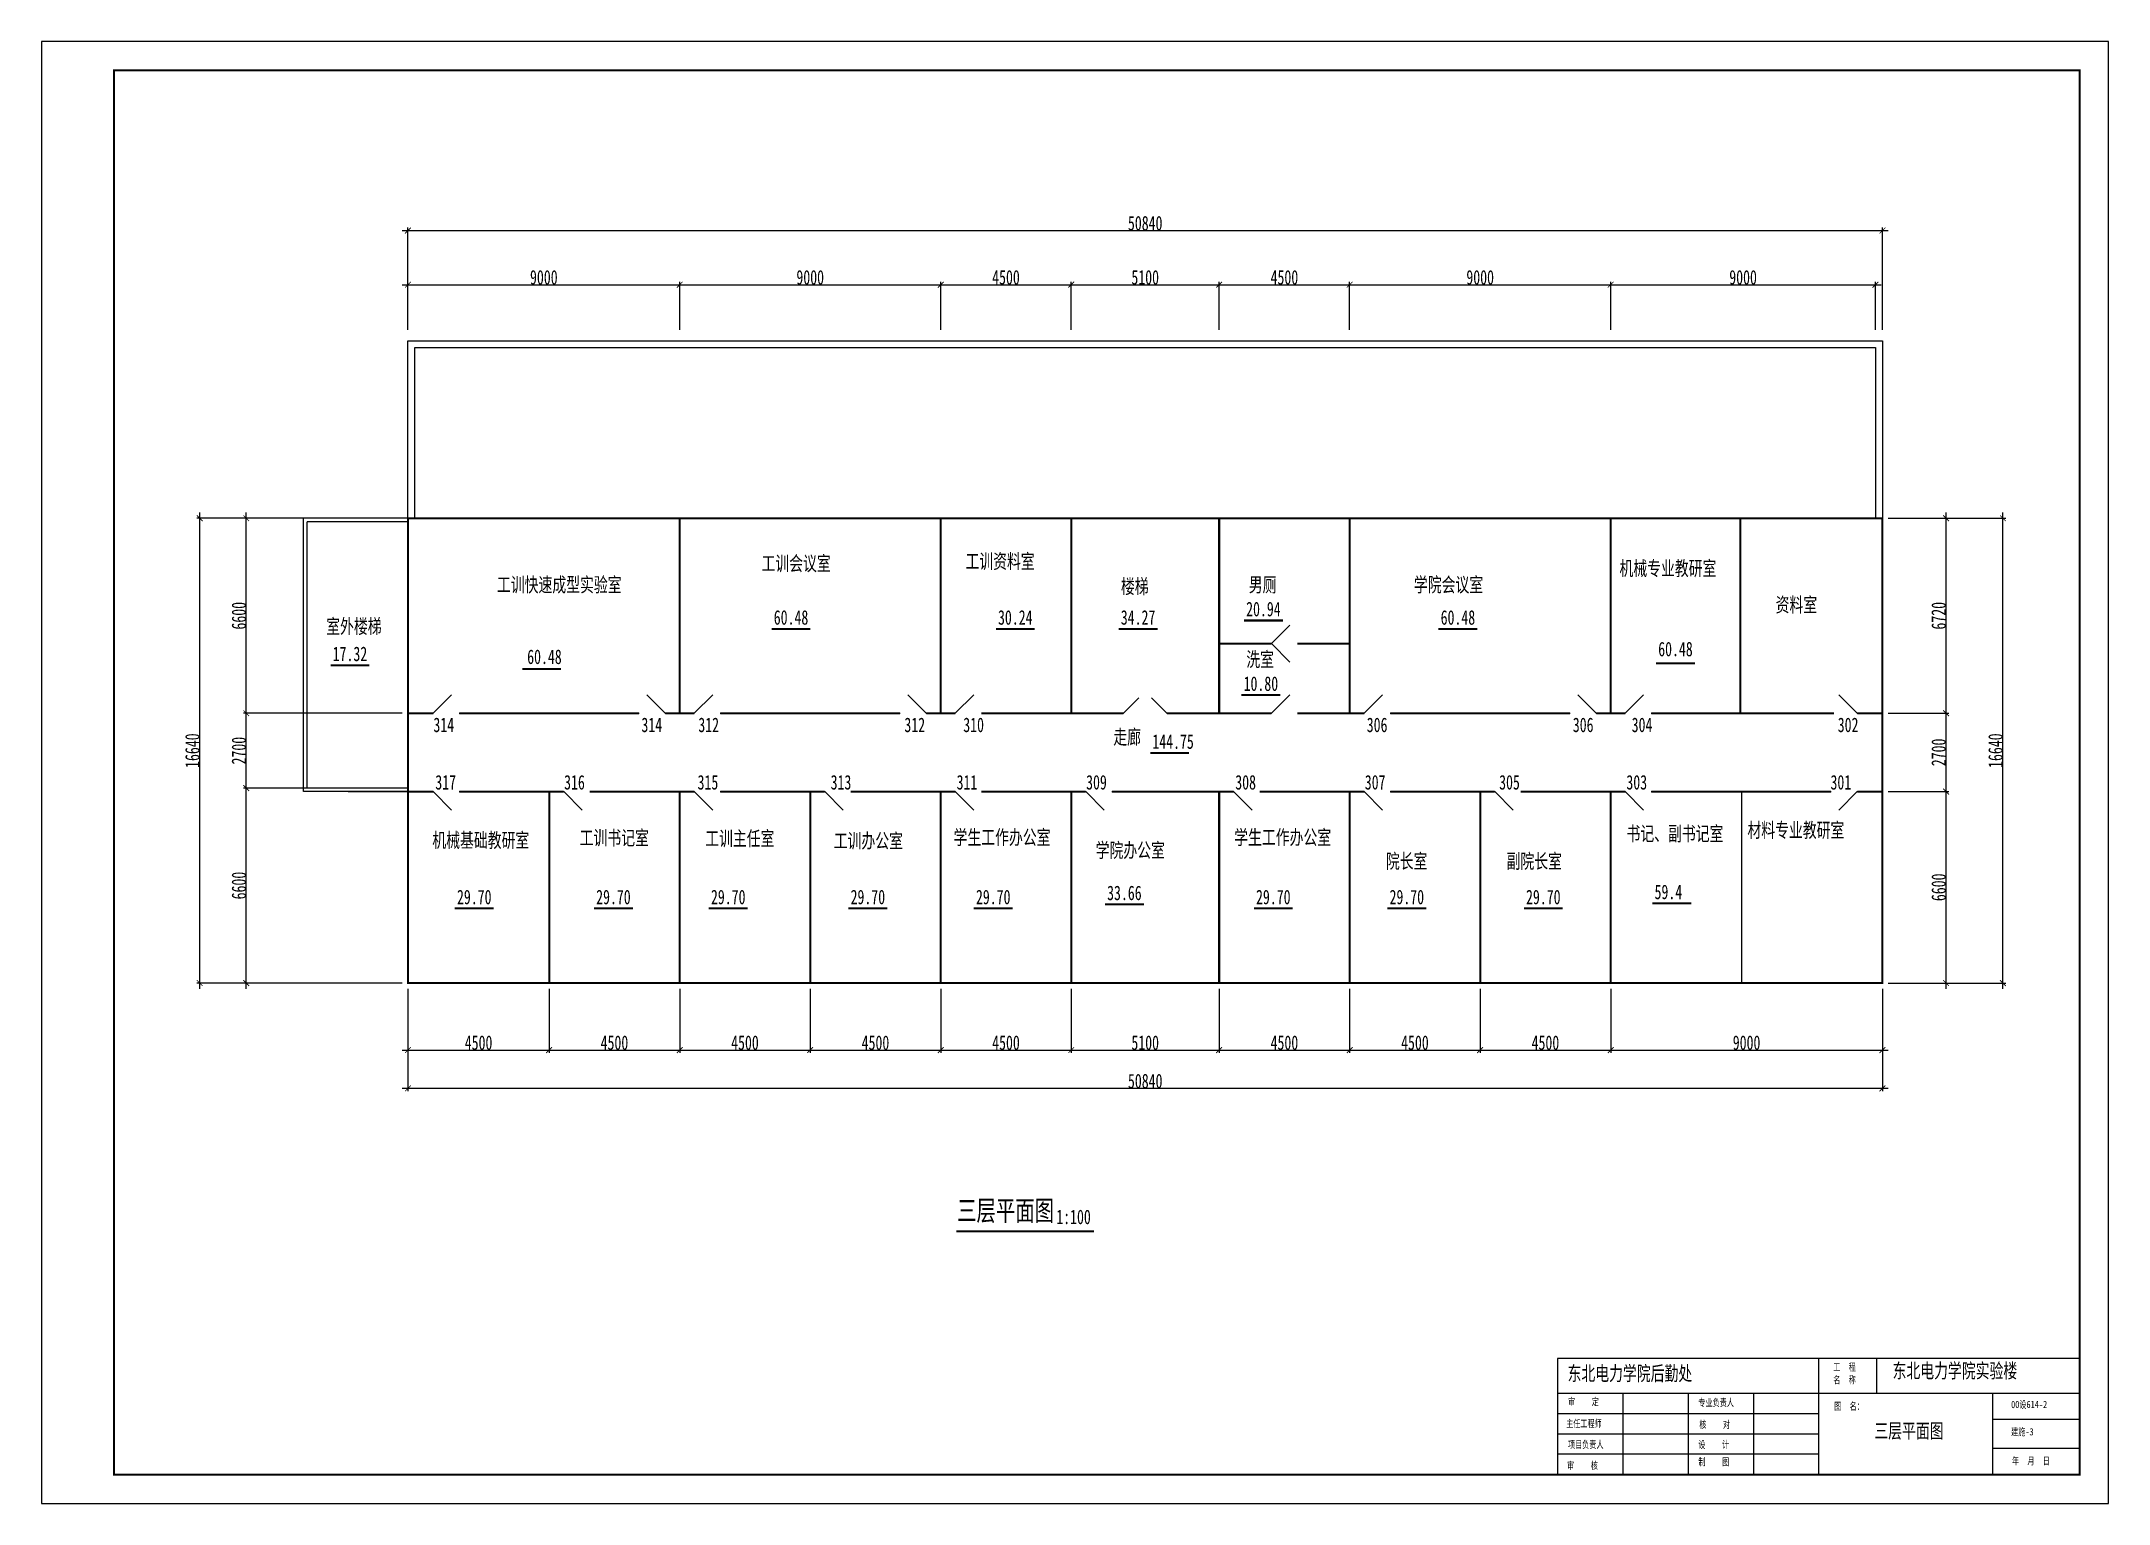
# Model space of a CAD drawing. Extents: x -10420 to 60860, y -39630 to 10770.
import ezdxf

# ---------------------------------------------------------------- set-up
doc = ezdxf.new("R2010")
doc.units = 0
doc.header["$LTSCALE"] = 20
doc.layers.get('0').update_dxf_attribs({"linetype": 'CONTINUOUS'})
doc.layers.get('DEFPOINTS').update_dxf_attribs({"linetype": 'CONTINUOUS'})
doc.styles.get("Standard").update_dxf_attribs({"font": '', "width": 0.7, "height": 500})
doc.styles.get('Standard').set_extended_font_data('FangSong_GB2312')
doc.dimstyles.get("Standard").update_dxf_attribs({"dimtxt": 0.18, "dimasz": 0.18, "dimexe": 0.18, "dimexo": 0.0625, "dimgap": 0.09, "dimtad": 0, "dimtih": 1, "dimtoh": 1, "dimdec": 4, "dimzin": 0, "dimdsep": 46, "dimtxsty": 'Standard', "dimcen": 0.09, "dimadec": 0, "dimazin": 0, "dimtfac": 1, "dimtdec": 4, "dimtofl": 0, "dimtmove": 0, "dimatfit": 3, "dimfxl": 1, "dimtolj": 1, "dimtzin": 0, "dimarcsym": 0})

# ---------------------------------------------------------------- blocks, each defined once
blk = doc.blocks.new('_ARCHTICK')
at = {"color": 0, "linetype": 'ByBlock', "const_width": 0.15}
blk.add_lwpolyline([(-0.5, -0.5), (0.5, 0.5)], dxfattribs=at)
blk = doc.blocks.new('*D1')
at = {"color": 0, "linetype": 'ByBlock'}
for p, q in [((11590, -21887), (11590, -24096)), ((6890, -23996), (11790, -23996))]:
    blk.add_line(p, q, dxfattribs=at)
at = {"layer": 'DEFPOINTS', "color": 0, "linetype": 'ByBlock'}
for p in [(7090, -21687), (11590, -21687), (11590, -23996)]:
    blk.add_point(p, dxfattribs=at)
at = {"color": 0, "linetype": 'ByBlock', "xscale": 200, "yscale": 200, "zscale": 200, "rotation": 180}
blk.add_blockref('_ARCHTICK', (7090, -23996), dxfattribs=at)
at = {"color": 0, "linetype": 'ByBlock', "xscale": 200, "yscale": 200, "zscale": 200}
blk.add_blockref('_ARCHTICK', (11590, -23996), dxfattribs=at)
at = {"color": 0, "linetype": 'ByBlock', "insert": (9340, -23745), "char_height": 500, "attachment_point": 5}
blk.add_mtext('\\A1;4500', dxfattribs=at)
blk = doc.blocks.new('*D2')
at = {"color": 0, "linetype": 'ByBlock'}
for p, q in [((16090, -21887), (16090, -24096)), ((11390, -23996), (16290, -23996))]:
    blk.add_line(p, q, dxfattribs=at)
at = {"layer": 'DEFPOINTS', "color": 0, "linetype": 'ByBlock'}
for p in [(11590, -21687), (16090, -21687), (16090, -23996)]:
    blk.add_point(p, dxfattribs=at)
at = {"color": 0, "linetype": 'ByBlock', "xscale": 200, "yscale": 200, "zscale": 200, "rotation": 180}
blk.add_blockref('_ARCHTICK', (11590, -23996), dxfattribs=at)
at = {"color": 0, "linetype": 'ByBlock', "xscale": 200, "yscale": 200, "zscale": 200}
blk.add_blockref('_ARCHTICK', (16090, -23996), dxfattribs=at)
at = {"color": 0, "linetype": 'ByBlock', "insert": (13840, -23745), "char_height": 500, "attachment_point": 5}
blk.add_mtext('\\A1;4500', dxfattribs=at)
blk = doc.blocks.new('*D3')
at = {"color": 0, "linetype": 'ByBlock'}
for p, q in [((20590, -21887), (20590, -24096)), ((15890, -23996), (20790, -23996))]:
    blk.add_line(p, q, dxfattribs=at)
at = {"layer": 'DEFPOINTS', "color": 0, "linetype": 'ByBlock'}
for p in [(16090, -21687), (20590, -21687), (20590, -23996)]:
    blk.add_point(p, dxfattribs=at)
at = {"color": 0, "linetype": 'ByBlock', "xscale": 200, "yscale": 200, "zscale": 200, "rotation": 180}
blk.add_blockref('_ARCHTICK', (16090, -23996), dxfattribs=at)
at = {"color": 0, "linetype": 'ByBlock', "xscale": 200, "yscale": 200, "zscale": 200}
blk.add_blockref('_ARCHTICK', (20590, -23996), dxfattribs=at)
at = {"color": 0, "linetype": 'ByBlock', "insert": (18340, -23745), "char_height": 500, "attachment_point": 5}
blk.add_mtext('\\A1;4500', dxfattribs=at)
blk = doc.blocks.new('*D4')
at = {"color": 0, "linetype": 'ByBlock'}
for p, q in [((25090, -21887), (25090, -24096)), ((20390, -23996), (25290, -23996))]:
    blk.add_line(p, q, dxfattribs=at)
at = {"layer": 'DEFPOINTS', "color": 0, "linetype": 'ByBlock'}
for p in [(20590, -21687), (25090, -21687), (25090, -23996)]:
    blk.add_point(p, dxfattribs=at)
at = {"color": 0, "linetype": 'ByBlock', "xscale": 200, "yscale": 200, "zscale": 200, "rotation": 180}
blk.add_blockref('_ARCHTICK', (20590, -23996), dxfattribs=at)
at = {"color": 0, "linetype": 'ByBlock', "xscale": 200, "yscale": 200, "zscale": 200}
blk.add_blockref('_ARCHTICK', (25090, -23996), dxfattribs=at)
at = {"color": 0, "linetype": 'ByBlock', "insert": (22840, -23745), "char_height": 500, "attachment_point": 5}
blk.add_mtext('\\A1;4500', dxfattribs=at)
blk = doc.blocks.new('*D5')
at = {"color": 0, "linetype": 'ByBlock'}
for p, q in [((30190, -21887), (30190, -24096)), ((24890, -23996), (30390, -23996))]:
    blk.add_line(p, q, dxfattribs=at)
at = {"layer": 'DEFPOINTS', "color": 0, "linetype": 'ByBlock'}
for p in [(25090, -21687), (30190, -21687), (30190, -23996)]:
    blk.add_point(p, dxfattribs=at)
at = {"color": 0, "linetype": 'ByBlock', "xscale": 200, "yscale": 200, "zscale": 200, "rotation": 180}
blk.add_blockref('_ARCHTICK', (25090, -23996), dxfattribs=at)
at = {"color": 0, "linetype": 'ByBlock', "xscale": 200, "yscale": 200, "zscale": 200}
blk.add_blockref('_ARCHTICK', (30190, -23996), dxfattribs=at)
at = {"color": 0, "linetype": 'ByBlock', "insert": (27640, -23745), "char_height": 500, "attachment_point": 5}
blk.add_mtext('\\A1;5100', dxfattribs=at)
blk = doc.blocks.new('*D6')
at = {"color": 0, "linetype": 'ByBlock'}
for p, q in [((34690, -21887), (34690, -24096)), ((29990, -23996), (34890, -23996))]:
    blk.add_line(p, q, dxfattribs=at)
at = {"layer": 'DEFPOINTS', "color": 0, "linetype": 'ByBlock'}
for p in [(30190, -21687), (34690, -21687), (34690, -23996)]:
    blk.add_point(p, dxfattribs=at)
at = {"color": 0, "linetype": 'ByBlock', "xscale": 200, "yscale": 200, "zscale": 200, "rotation": 180}
blk.add_blockref('_ARCHTICK', (30190, -23996), dxfattribs=at)
at = {"color": 0, "linetype": 'ByBlock', "xscale": 200, "yscale": 200, "zscale": 200}
blk.add_blockref('_ARCHTICK', (34690, -23996), dxfattribs=at)
at = {"color": 0, "linetype": 'ByBlock', "insert": (32440, -23745), "char_height": 500, "attachment_point": 5}
blk.add_mtext('\\A1;4500', dxfattribs=at)
blk = doc.blocks.new('*D7')
at = {"color": 0, "linetype": 'ByBlock'}
for p, q in [((39190, -21887), (39190, -24096)), ((34490, -23996), (39390, -23996))]:
    blk.add_line(p, q, dxfattribs=at)
at = {"layer": 'DEFPOINTS', "color": 0, "linetype": 'ByBlock'}
for p in [(34690, -21687), (39190, -21687), (39190, -23996)]:
    blk.add_point(p, dxfattribs=at)
at = {"color": 0, "linetype": 'ByBlock', "xscale": 200, "yscale": 200, "zscale": 200, "rotation": 180}
blk.add_blockref('_ARCHTICK', (34690, -23996), dxfattribs=at)
at = {"color": 0, "linetype": 'ByBlock', "xscale": 200, "yscale": 200, "zscale": 200}
blk.add_blockref('_ARCHTICK', (39190, -23996), dxfattribs=at)
at = {"color": 0, "linetype": 'ByBlock', "insert": (36940, -23745), "char_height": 500, "attachment_point": 5}
blk.add_mtext('\\A1;4500', dxfattribs=at)
blk = doc.blocks.new('*D8')
at = {"color": 0, "linetype": 'ByBlock'}
for p, q in [((43690, -21887), (43690, -24096)), ((38990, -23996), (43890, -23996))]:
    blk.add_line(p, q, dxfattribs=at)
at = {"layer": 'DEFPOINTS', "color": 0, "linetype": 'ByBlock'}
for p in [(39190, -21687), (43690, -21687), (43690, -23996)]:
    blk.add_point(p, dxfattribs=at)
at = {"color": 0, "linetype": 'ByBlock', "xscale": 200, "yscale": 200, "zscale": 200, "rotation": 180}
blk.add_blockref('_ARCHTICK', (39190, -23996), dxfattribs=at)
at = {"color": 0, "linetype": 'ByBlock', "xscale": 200, "yscale": 200, "zscale": 200}
blk.add_blockref('_ARCHTICK', (43690, -23996), dxfattribs=at)
at = {"color": 0, "linetype": 'ByBlock', "insert": (41440, -23745), "char_height": 500, "attachment_point": 5}
blk.add_mtext('\\A1;4500', dxfattribs=at)
blk = doc.blocks.new('*D9')
at = {"color": 0, "linetype": 'ByBlock'}
for p, q in [((2020, 2384), (11790, 2384)), ((2220, 833), (2220, 2484)), ((11590, 833), (11590, 2484))]:
    blk.add_line(p, q, dxfattribs=at)
at = {"layer": 'DEFPOINTS', "color": 0, "linetype": 'ByBlock'}
for p in [(11590, 2384), (2220, -5667), (11590, -5667)]:
    blk.add_point(p, dxfattribs=at)
at = {"color": 0, "linetype": 'ByBlock', "xscale": 200, "yscale": 200, "zscale": 200, "rotation": 180}
blk.add_blockref('_ARCHTICK', (2220, 2384), dxfattribs=at)
at = {"color": 0, "linetype": 'ByBlock', "xscale": 200, "yscale": 200, "zscale": 200}
blk.add_blockref('_ARCHTICK', (11590, 2384), dxfattribs=at)
at = {"color": 0, "linetype": 'ByBlock', "insert": (6905, 2634), "char_height": 500, "attachment_point": 5}
blk.add_mtext('\\A1;9000', dxfattribs=at)
blk = doc.blocks.new('*D10')
at = {"color": 0, "linetype": 'ByBlock'}
for p, q in [((11390, 2384), (20790, 2384)), ((20590, 833), (20590, 2484))]:
    blk.add_line(p, q, dxfattribs=at)
at = {"layer": 'DEFPOINTS', "color": 0, "linetype": 'ByBlock'}
for p in [(20590, 2384), (11590, -5667), (20590, -5667)]:
    blk.add_point(p, dxfattribs=at)
at = {"color": 0, "linetype": 'ByBlock', "xscale": 200, "yscale": 200, "zscale": 200, "rotation": 180}
blk.add_blockref('_ARCHTICK', (11590, 2384), dxfattribs=at)
at = {"color": 0, "linetype": 'ByBlock', "xscale": 200, "yscale": 200, "zscale": 200}
blk.add_blockref('_ARCHTICK', (20590, 2384), dxfattribs=at)
at = {"color": 0, "linetype": 'ByBlock', "insert": (16090, 2634), "char_height": 500, "attachment_point": 5}
blk.add_mtext('\\A1;9000', dxfattribs=at)
blk = doc.blocks.new('*D11')
at = {"color": 0, "linetype": 'ByBlock'}
for p, q in [((20390, 2384), (25290, 2384)), ((25090, 833), (25090, 2484))]:
    blk.add_line(p, q, dxfattribs=at)
at = {"layer": 'DEFPOINTS', "color": 0, "linetype": 'ByBlock'}
for p in [(25090, 2384), (20590, -5667), (25090, -5667)]:
    blk.add_point(p, dxfattribs=at)
at = {"color": 0, "linetype": 'ByBlock', "xscale": 200, "yscale": 200, "zscale": 200, "rotation": 180}
blk.add_blockref('_ARCHTICK', (20590, 2384), dxfattribs=at)
at = {"color": 0, "linetype": 'ByBlock', "xscale": 200, "yscale": 200, "zscale": 200}
blk.add_blockref('_ARCHTICK', (25090, 2384), dxfattribs=at)
at = {"color": 0, "linetype": 'ByBlock', "insert": (22840, 2634), "char_height": 500, "attachment_point": 5}
blk.add_mtext('\\A1;4500', dxfattribs=at)
blk = doc.blocks.new('*D12')
at = {"color": 0, "linetype": 'ByBlock'}
for p, q in [((24890, 2384), (30390, 2384)), ((30190, 833), (30190, 2484))]:
    blk.add_line(p, q, dxfattribs=at)
at = {"layer": 'DEFPOINTS', "color": 0, "linetype": 'ByBlock'}
for p in [(30190, 2384), (25090, -5667), (30190, -5667)]:
    blk.add_point(p, dxfattribs=at)
at = {"color": 0, "linetype": 'ByBlock', "xscale": 200, "yscale": 200, "zscale": 200, "rotation": 180}
blk.add_blockref('_ARCHTICK', (25090, 2384), dxfattribs=at)
at = {"color": 0, "linetype": 'ByBlock', "xscale": 200, "yscale": 200, "zscale": 200}
blk.add_blockref('_ARCHTICK', (30190, 2384), dxfattribs=at)
at = {"color": 0, "linetype": 'ByBlock', "insert": (27640, 2634), "char_height": 500, "attachment_point": 5}
blk.add_mtext('\\A1;5100', dxfattribs=at)
blk = doc.blocks.new('*D13')
at = {"color": 0, "linetype": 'ByBlock'}
for p, q in [((29990, 2384), (34890, 2384)), ((34690, 833), (34690, 2484))]:
    blk.add_line(p, q, dxfattribs=at)
at = {"layer": 'DEFPOINTS', "color": 0, "linetype": 'ByBlock'}
for p in [(34690, 2384), (30190, -5667), (34690, -5667)]:
    blk.add_point(p, dxfattribs=at)
at = {"color": 0, "linetype": 'ByBlock', "xscale": 200, "yscale": 200, "zscale": 200, "rotation": 180}
blk.add_blockref('_ARCHTICK', (30190, 2384), dxfattribs=at)
at = {"color": 0, "linetype": 'ByBlock', "xscale": 200, "yscale": 200, "zscale": 200}
blk.add_blockref('_ARCHTICK', (34690, 2384), dxfattribs=at)
at = {"color": 0, "linetype": 'ByBlock', "insert": (32440, 2634), "char_height": 500, "attachment_point": 5}
blk.add_mtext('\\A1;4500', dxfattribs=at)
blk = doc.blocks.new('*D14')
at = {"color": 0, "linetype": 'ByBlock'}
for p, q in [((34490, 2384), (43890, 2384)), ((43690, 833), (43690, 2484))]:
    blk.add_line(p, q, dxfattribs=at)
at = {"layer": 'DEFPOINTS', "color": 0, "linetype": 'ByBlock'}
for p in [(43690, 2384), (34690, -5667), (43690, -5667)]:
    blk.add_point(p, dxfattribs=at)
at = {"color": 0, "linetype": 'ByBlock', "xscale": 200, "yscale": 200, "zscale": 200, "rotation": 180}
blk.add_blockref('_ARCHTICK', (34690, 2384), dxfattribs=at)
at = {"color": 0, "linetype": 'ByBlock', "xscale": 200, "yscale": 200, "zscale": 200}
blk.add_blockref('_ARCHTICK', (43690, 2384), dxfattribs=at)
at = {"color": 0, "linetype": 'ByBlock', "insert": (39190, 2634), "char_height": 500, "attachment_point": 5}
blk.add_mtext('\\A1;9000', dxfattribs=at)
blk = doc.blocks.new('*D15')
at = {"color": 0, "linetype": 'ByBlock'}
for p, q in [((43490, 2384), (53020, 2384)), ((52820, 833), (52820, 2484))]:
    blk.add_line(p, q, dxfattribs=at)
at = {"layer": 'DEFPOINTS', "color": 0, "linetype": 'ByBlock'}
for p in [(52820, 2384), (43690, -5667), (52820, -5667)]:
    blk.add_point(p, dxfattribs=at)
at = {"color": 0, "linetype": 'ByBlock', "xscale": 200, "yscale": 200, "zscale": 200, "rotation": 180}
blk.add_blockref('_ARCHTICK', (43690, 2384), dxfattribs=at)
at = {"color": 0, "linetype": 'ByBlock', "xscale": 200, "yscale": 200, "zscale": 200}
blk.add_blockref('_ARCHTICK', (52820, 2384), dxfattribs=at)
at = {"color": 0, "linetype": 'ByBlock', "insert": (48255, 2634), "char_height": 500, "attachment_point": 5}
blk.add_mtext('\\A1;9000', dxfattribs=at)
blk = doc.blocks.new('*D16')
at = {"color": 0, "linetype": 'ByBlock'}
for p, q in [((2220, 833), (2220, 4350)), ((53060, 833), (53060, 4350)), ((2020, 4250), (53260, 4250))]:
    blk.add_line(p, q, dxfattribs=at)
at = {"layer": 'DEFPOINTS', "color": 0, "linetype": 'ByBlock'}
for p in [(53060, 4250), (2220, -5667), (53060, -5667)]:
    blk.add_point(p, dxfattribs=at)
at = {"color": 0, "linetype": 'ByBlock', "xscale": 200, "yscale": 200, "zscale": 200, "rotation": 180}
blk.add_blockref('_ARCHTICK', (2220, 4250), dxfattribs=at)
at = {"color": 0, "linetype": 'ByBlock', "xscale": 200, "yscale": 200, "zscale": 200}
blk.add_blockref('_ARCHTICK', (53060, 4250), dxfattribs=at)
at = {"color": 0, "linetype": 'ByBlock', "insert": (27640, 4501), "char_height": 500, "attachment_point": 5}
blk.add_mtext('\\A1;50840', dxfattribs=at)

msp = doc.modelspace()

# ---------------------------------------------------------------- linework, layer by layer
for p, q in [((-7920.3, 9770.5), (-7920.3, -38629.5)), ((2220.3, -5666.5), (2220.3, 453.5)), ((2220.3, 453.5), (53060.3, 453.5)), ((2460.3, 213.5), (52820.3, 213.5)), ((2460.3, -5666.5), (2460.3, 213.5)), ((52820.3, 213.5), (52820.3, -5666.5)), ((53060.3, 453.5), (53060.3, -21686.5)), ((-1379.7, -15086.5), (-1379.7, -5666.5)), ((2460.3, -5666.5), (-1379.7, -5666.5)), ((2220.3, -5666.5), (2220.3, -5906.5)), ((2460.3, -5666.5), (53060.3, -5666.5)), ((11590.3, -5666.5), (11590.3, -12386.5)), ((20590.3, -5666.5), (20590.3, -12386.5)), ((25090.3, -5666.5), (25090.3, -12386.5)), ((30190.3, -5666.5), (30190.3, -12386.5)), ((34690.3, -5666.5), (34690.3, -12386.5)), ((43690.3, -5666.5), (43690.3, -12386.5)), ((2220.3, -5786.5), (-1259.7, -5786.5)), ((-1259.7, -14966.5), (-1259.7, -5786.5)), ((2220.3, -5906.5), (2220.3, -12266.5)), ((31990.3, -9986.5), (32626.7, -9350.1)), ((30190.3, -9986.5), (31990.3, -9986.5)), ((31990.3, -9986.5), (32626.7, -10622.9)), ((32890.3, -9986.5), (34690.3, -9986.5)), ((3090.3, -12386.5), (3726.7, -11750.1)), ((11090.3, -12386.5), (10454, -11750.1)), ((12090.3, -12386.5), (12726.7, -11750.1)), ((20090.3, -12386.5), (19454, -11750.1)), ((21090.3, -12386.5), (21726.7, -11750.1)), ((26890.3, -12386.5), (27420.7, -11856.2)), ((28390.3, -12386.5), (27860, -11856.2)), ((31990.3, -12386.5), (32626.7, -11750.1)), ((35190.3, -12386.5), (35826.7, -11750.1)), ((43190.3, -12386.5), (42554, -11750.1)), ((44190.3, -12386.5), (44826.7, -11750.1)), ((52190.3, -12386.5), (51554, -11750.1)), ((2220.3, -12266.5), (2220.3, -12506.5)), ((2220.3, -12386.5), (3090.3, -12386.5)), ((2220.3, -12506.5), (2220.3, -14966.5)), ((3990.3, -12386.5), (10190.3, -12386.5)), ((11090.3, -12386.5), (12090.3, -12386.5)), ((12990.3, -12386.5), (19190.3, -12386.5)), ((20090.3, -12386.5), (21090.3, -12386.5)), ((21990.3, -12386.5), (26890.3, -12386.5)), ((28390.3, -12386.5), (31990.3, -12386.5)), ((32890.3, -12386.5), (35190.3, -12386.5)), ((36090.3, -12386.5), (42290.3, -12386.5)), ((43190.3, -12386.5), (44190.3, -12386.5)), ((45090.3, -12386.5), (51290.3, -12386.5)), ((52190.3, -12386.5), (53060.3, -12386.5)), ((2220.3, -14966.5), (-1259.7, -14966.5)), ((2220.3, -14966.5), (2220.3, -15206.5)), ((2220.3, -15086.5), (-1379.7, -15086.5)), ((159.3, -15086.5), (3090.3, -15086.5)), ((2220.3, -15206.5), (2220.3, -21686.5)), ((3090.3, -15086.5), (3726.7, -15722.9)), ((3990.3, -15086.5), (7590.3, -15086.5)), ((7090.3, -15086.5), (7090.3, -21686.5)), ((7590.3, -15086.5), (8226.7, -15722.9)), ((8490.3, -15086.5), (12090.3, -15086.5)), ((11590.3, -15086.5), (11590.3, -21686.5)), ((12090.3, -15086.5), (12726.7, -15722.9)), ((12990.3, -15086.5), (16590.3, -15086.5)), ((16090.3, -15086.5), (16090.3, -21686.5)), ((16590.3, -15086.5), (17226.7, -15722.9)), ((17490.3, -15086.5), (21090.3, -15086.5)), ((20590.3, -15086.5), (20590.3, -21686.5)), ((21090.3, -15086.5), (21726.7, -15722.9)), ((21990.3, -15086.5), (25590.3, -15086.5)), ((25090.3, -15086.5), (25090.3, -21686.5)), ((25590.3, -15086.5), (26226.7, -15722.9)), ((26490.3, -15086.5), (30690.3, -15086.5)), ((30190.3, -15086.5), (30190.3, -21686.5)), ((30690.3, -15086.5), (31326.7, -15722.9)), ((31590.3, -15086.5), (35190.3, -15086.5)), ((34690.3, -15086.5), (34690.3, -21686.5)), ((35190.3, -15086.5), (35826.7, -15722.9)), ((36090.3, -15086.5), (39690.3, -15086.5)), ((39190.3, -15086.5), (39190.3, -21686.5)), ((39690.3, -15086.5), (40326.7, -15722.9)), ((40590.3, -15086.5), (44190.3, -15086.5)), ((43690.3, -15086.5), (43690.3, -21686.5)), ((44190.3, -15086.5), (44826.7, -15722.9)), ((45090.3, -15086.5), (51290.3, -15086.5)), ((48205, -15086.5), (48205, -21686.5)), ((48205, -15086.5), (48205, -21686.5)), ((52190.3, -15086.5), (51554, -15722.9)), ((52190.3, -15086.5), (53060.3, -15086.5)), ((2220.3, -21686.5), (53060.3, -21686.5)), ((59859.7, -34629.5), (41859.7, -34629.5)), ((41859.7, -34629.5), (41859.7, -38629.5)), ((50859.7, -34629.5), (50859.7, -38629.5)), ((52859.7, -34629.5), (52859.7, -35829.5)), ((59859.7, -38629.5), (59859.7, -34629.5)), ((59859.7, -35829.5), (41859.7, -35829.5)), ((44109.7, -35829.5), (44109.7, -38629.5)), ((46359.7, -35829.5), (46359.7, -38629.5)), ((48609.7, -35829.5), (48609.7, -38629.5)), ((56859.7, -35829.5), (56859.7, -38629.5)), ((50859.7, -36529.5), (41859.7, -36529.5)), ((59859.7, -36729.5), (56859.7, -36729.5)), ((50859.7, -37229.5), (41859.7, -37229.5)), ((59859.7, -37729.5), (56859.7, -37729.5)), ((50859.7, -37929.5), (41859.7, -37929.5))]:
    msp.add_line(p, q)
at = {"color": 0, "linetype": 'ByBlock'}
for p, q in [((1820.3, -5666.5), (-5059.5, -5666.5)), ((-4959.5, -21886.5), (-4959.5, -5466.5)), ((2020.3, -5666.5), (-3455.4, -5666.5)), ((-3355.4, -12586.5), (-3355.4, -5466.5)), ((53260.3, -5666.5), (55352.2, -5666.5)), ((53460.3, -5666.5), (57313.3, -5666.5)), ((55252.2, -12586.5), (55252.2, -5466.5)), ((57213.3, -21886.5), (57213.3, -5466.5)), ((2020.3, -12386.5), (-3455.4, -12386.5)), ((-3355.4, -15166.5), (-3355.4, -12186.5)), ((53260.3, -12386.5), (55352.2, -12386.5)), ((55252.2, -15286.5), (55252.2, -12186.5)), ((2020.3, -14966.5), (-3455.4, -14966.5)), ((-3355.4, -21886.5), (-3355.4, -14766.5)), ((55252.2, -21886.5), (55252.2, -14886.5)), ((53260.3, -15086.5), (55352.2, -15086.5)), ((1820.3, -21686.5), (-5059.5, -21686.5)), ((2020.3, -21686.5), (-3455.4, -21686.5)), ((2220.3, -21886.5), (2220.3, -24095.5)), ((2220.3, -21886.5), (2220.3, -25418.3)), ((7090.3, -21886.5), (7090.3, -24095.5)), ((53060.3, -21886.5), (53060.3, -24095.5)), ((53060.3, -21886.5), (53060.3, -25418.3)), ((53260.3, -21686.5), (55352.2, -21686.5)), ((53460.3, -21686.5), (57313.3, -21686.5)), ((2020.3, -23995.5), (7290.3, -23995.5)), ((43490.3, -23995.5), (53260.3, -23995.5)), ((53260.3, -25318.3), (2020.3, -25318.3))]:
    msp.add_line(p, q, dxfattribs=at)
msp.add_lwpolyline([(-10420.3, -39629.5), (60859.7, -39629.5), (60859.7, 10770.5), (-10420.3, 10770.5)], close=True)
at = {"const_width": 70}
msp.add_lwpolyline([(-7920.3, 9770.5), (59859.7, 9770.5), (59859.7, -38629.5), (-7920.3, -38629.5)], close=True, dxfattribs=at)
msp.add_lwpolyline([(-7920.3, -38629.5), (59859.7, -38629.5), (59859.7, 9770.5), (-7920.3, 9770.5)])
for points in [[(2220.3, -5666.5), (11590.3, -5666.5), (53060.3, -5666.5), (53060.3, -21686.5), (2220.3, -21686.5), (2220.3, -5906.5)], [(2220.3, -5906.5), (2220.3, -5666.5)], [(11590.3, -5666.5), (11590.3, -12386.5)], [(20590.3, -5666.5), (20590.3, -12386.5)], [(25090.3, -5666.5), (25090.3, -12386.5)], [(30190.3, -5666.5), (30190.3, -12386.5)], [(34690.3, -5666.5), (34690.3, -12386.5)], [(43690.3, -5666.5), (43690.3, -12386.5)], [(48164.5, -5666.5), (48164.5, -12386.5)], [(31046.2, -9190.4), (32387.6, -9190.4)], [(14758.3, -9479.3), (16099.7, -9479.3)], [(22490.5, -9479.3), (23831.8, -9479.3)], [(26724.5, -9479.3), (28065.8, -9479.3)], [(30190.3, -9986.5), (31990.3, -9986.5)], [(32890.3, -9986.5), (34690.3, -9986.5)], [(37753, -9479.3), (39094.4, -9479.3)], [(45254, -10665.5), (46595.3, -10665.5)], [(-449.2, -10735), (892.2, -10735)], [(6159.5, -10859.2), (7500.9, -10859.2)], [(30959.4, -11762.2), (32300.8, -11762.2)], [(3090.3, -12386.5), (2220.3, -12386.5)], [(3990.3, -12386.5), (10190.3, -12386.5)], [(11090.3, -12386.5), (12090.3, -12386.5)], [(12990.3, -12386.5), (19190.3, -12386.5)], [(20090.3, -12386.5), (21090.3, -12386.5)], [(21990.3, -12386.5), (26890.3, -12386.5)], [(28390.3, -12386.5), (31990.3, -12386.5)], [(32890.3, -12386.5), (35190.3, -12386.5)], [(36090.3, -12386.5), (42290.3, -12386.5)], [(43190.3, -12386.5), (44190.3, -12386.5)], [(45090.3, -12386.5), (51390.2, -12386.5)], [(52190.3, -12386.5), (53060.3, -12386.5)], [(27813.2, -13758.8), (29154.6, -13758.8)], [(2220.3, -15086.5), (3090.3, -15086.5)], [(3990.3, -15086.5), (7590.3, -15086.5)], [(7090.3, -15086.5), (7090.3, -21686.5)], [(8490.3, -15086.5), (12090.3, -15086.5)], [(11590.3, -15086.5), (11590.3, -21686.5)], [(12990.3, -15086.5), (16590.3, -15086.5)], [(16090.3, -15086.5), (16090.3, -21686.5)], [(17490.3, -15086.5), (21090.3, -15086.5)], [(20590.3, -15086.5), (20590.3, -21686.5)], [(21990.3, -15086.5), (25590.3, -15086.5)], [(25090.3, -15086.5), (25090.3, -21686.5)], [(26490.3, -15086.5), (30690.3, -15086.5)], [(30190.3, -15086.5), (30190.3, -21686.5)], [(31590.3, -15086.5), (35190.3, -15086.5)], [(34690.3, -15086.5), (34690.3, -21686.5)], [(36090.3, -15086.5), (39690.3, -15086.5)], [(39190.3, -15086.5), (39190.3, -21686.5)], [(40590.3, -15086.5), (44190.3, -15086.5)], [(43690.3, -15086.5), (43690.3, -21686.5)], [(51290.3, -15086.5), (45090.3, -15086.5)], [(52190.3, -15086.5), (53060.3, -15086.5)], [(3836.5, -19115.9), (5177.9, -19115.9)], [(8635.3, -19115.9), (9976.7, -19115.9)], [(12593.2, -19115.9), (13934.6, -19115.9)], [(17407.7, -19115.9), (18749.1, -19115.9)], [(21730.2, -19115.9), (23071.6, -19115.9)], [(26252.6, -18973.5), (27593.9, -18973.5)], [(31387, -19115.9), (32728.4, -19115.9)], [(35990.7, -19115.9), (37332, -19115.9)], [(40696.8, -19115.9), (42038.2, -19115.9)], [(45128.2, -18940.4), (46469.6, -18940.4)], [(21129.4, -30239.2), (25876.8, -30239.2)]]:
    msp.add_lwpolyline(points, dxfattribs=at)
at = {"layer": 'DEFPOINTS', "color": 0, "linetype": 'ByBlock'}
for p in [(-4959.5, -5666.5), (-3355.4, -5666.5), (2020.3, -5666.5), (2220.3, -5666.5), (53060.3, -5666.5), (53260.3, -5666.5), (55252.2, -5666.5), (57213.3, -5666.5), (-3355.4, -12386.5), (2220.3, -12386.5), (2220.3, -12386.5), (53060.3, -12386.5), (53060.3, -12386.5), (55252.2, -12386.5), (-3355.4, -14966.5), (2220.3, -14966.5), (2220.3, -14966.5), (53060.3, -15086.5), (53060.3, -15086.5), (55252.2, -15086.5), (2020.3, -21686.5), (2220.3, -21686.5), (2220.3, -21686.5), (2220.3, -21686.5), (7090.3, -21686.5), (43690.3, -21686.5), (53060.3, -21686.5), (53060.3, -21686.5), (53060.3, -21686.5), (53260.3, -21686.5), (7090.3, -23995.5), (53060.3, -23995.5), (2220.3, -25318.3)]:
    msp.add_point(p, dxfattribs=at)

# ---------------------------------------------------------------- block references
at = {"color": 0, "linetype": 'ByBlock', "xscale": 200, "yscale": 200, "zscale": 200}
for p, rotation in [((-4959.5, -5666.5), 90), ((-3355.4, -5666.5), 90), ((55252.2, -5666.5), 90), ((57213.3, -5666.5), 90), ((-3355.4, -12386.5), 270), ((-3355.4, -12386.5), 90), ((55252.2, -12386.5), 270), ((55252.2, -12386.5), 90), ((-3355.4, -14966.5), 90), ((-3355.4, -14966.5), 270), ((55252.2, -15086.5), 90), ((55252.2, -15086.5), 270), ((-4959.5, -21686.5), 270), ((-3355.4, -21686.5), 270), ((55252.2, -21686.5), 270), ((57213.3, -21686.5), 270), ((2220.3, -23995.5), 180), ((43690.3, -23995.5), 180), ((2220.3, -25318.3), 180)]:
    msp.add_blockref('_ARCHTICK', p, dxfattribs=dict(at, rotation=rotation))
for p in [(7090.3, -23995.5), (53060.3, -23995.5), (53060.3, -25318.3)]:
    msp.add_blockref('_ARCHTICK', p, dxfattribs=at)

# ---------------------------------------------------------------- texts
at = {"attachment_point": 1}
for s, insert, char_height, width in [('{\\fSimSun|b0|i0|c134|p2;\\C3;工训会议室}', (14411, -6972.9), 500, 4684.116), ('{\\fSimSun|b0|i0|c134|p2;\\C3;工训资料室}', (21443.2, -6899.7), 500, 4684.116), ('{\\fSimSun|b0|i0|c134|p2;机械专业教研室}', (43992.7, -7142.4), 500, 4684.116), ('{\\fSimSun|b0|i0|c134|p2;\\C3;工训快速成型实验室}', (5288.9, -7705.6), 500, 4684.116), ('楼梯', (26804.1, -7763.4), 500, 4684.116), ('男厕', (31212.6, -7705.6), 500, 4684.116), ('{\\fSimSun|b0|i0|c134|p2;学院会议室}', (36906.7, -7705.6), 500, 4684.116), ('20.94', (31120.8, -8545.4), 500, 2359.801), ('{\\fSimSun|b0|i0|c134|p2;资料室}', (49377.1, -8396.6), 500, 4684.116), ('室外楼梯', (-596.8, -9138.1), 500, 4684.116), ('60.48', (14832.8, -8834.3), 500, 2359.801), ('30.24', (22565, -8834.3), 500, 2359.801), ('34.27', (26799, -8834.3), 500, 2359.801), ('60.48', (37827.6, -8834.3), 500, 2359.801), ('60.48', (45328.5, -9923.7), 500, 2359.801), ('17.32', (-374.7, -10090), 500, 2359.801), ('60.48', (6331, -10190), 500, 2359.801), ('洗室', (31125.8, -10277.4), 500, 4684.116), ('10.80', (31034, -11117.2), 500, 2359.801), ('314', (3098, -12536.5), 500, 802.341), ('314', (10270.4, -12536.5), 500, 802.341), ('312', (12232.7, -12536.5), 500, 802.341), ('312', (19337.5, -12536.5), 500, 802.341), ('310', (21367.4, -12536.5), 500, 802.341), ('306', (35279.2, -12536.5), 500, 802.341), ('306', (42384, -12536.5), 500, 802.341), ('304', (44413.9, -12536.5), 500, 802.341), ('302', (51518.7, -12536.5), 500, 802.341), ('走廊', (26541, -12954.3), 500, 1867.144), ('144.75', (27887.8, -13113.8), 500, 2359.801), ('317', (3163.5, -14516), 500, 998.832), ('316', (7604.5, -14516), 500, 998.832), ('315', (12205.7, -14516), 500, 998.832), ('313', (16793.4, -14516), 500, 998.832), ('311', (21137.4, -14516), 500, 998.832), ('309', (25603.3, -14516), 500, 998.832), ('308', (30745.8, -14516), 500, 998.832), ('307', (35211.6, -14516), 500, 998.832), ('305', (39844.1, -14516), 500, 998.832), ('303', (44231.3, -14516), 500, 998.832), ('301', (51268.4, -14516), 500, 998.832), ('{\\fSimSun|b0|i0|c134|p2;\\C3;工训书记室}', (8141.7, -16431.8), 500, 4684.116), ('{\\fSimSun|b0|i0|c134|p2;\\C3;工训主任室}', (12469.8, -16452.5), 500, 4684.116), ('{\\fSimSun|b0|i0|c134|p2;学生工作办公室}', (21034, -16412.9), 500, 4684.116), ('{\\fSimSun|b0|i0|c134|p2;学生工作办公室}', (30709.6, -16412.9), 500, 4684.116), ('{\\fSimSun|b0|i0|c134|p2;书记、副书记室}', (44235.6, -16285.8), 500, 4684.116), ('{\\fSimSun|b0|i0|c134|p2;材料专业教研室}', (48405.5, -16164.4), 500, 4684.116), ('{\\fSimSun|b0|i0|c134|p2;机械基础教研室}', (3060.7, -16512.7), 500, 4684.116), ('{\\fSimSun|b0|i0|c134|p2;\\C3;工训办公室}', (16901.6, -16533.8), 500, 4684.116), ('{\\fSimSun|b0|i0|c134|p2;学院办公室}', (25932.5, -16858), 500, 4684.116), ('{\\fSimSun|b0|i0|c134|p2;院长室}', (35939.3, -17232.8), 500, 4684.116), ('  {\\fSimSun|b0|i0|c134|p2;副院长室}', (39623, -17233.8), 500, 4684.116), ('29.70', (3911, -18470.9), 500, 2359.801), ('29.70', (8709.8, -18470.9), 500, 2359.801), ('29.70', (12667.8, -18470.9), 500, 2359.801), ('29.70', (17482.2, -18470.9), 500, 2359.801), ('29.70', (21804.7, -18470.9), 500, 2359.801), ('33.66', (26327.1, -18328.5), 500, 2359.801), ('29.70', (31461.6, -18470.9), 500, 2359.801), ('29.70', (36065.2, -18470.9), 500, 2359.801), ('29.70', (40771.3, -18470.9), 500, 2359.801), ('{\\fKaiTi_GB2312|b0|i0|c134|p49;59.4}', (45202.8, -18295.4), 500, 2359.801), ('三层平面图', (21156.1, -29178.2), 700, 12810.71), ('东北电力学院后勤处', (42203.3, -34889.7), 500, 8139.86), ('工  程', (51366.2, -34798.4), 250, 1571.803), ('东北电力学院实验楼', (53409.5, -34798.4), 500, 5689.925), ('名  称', (51366.2, -35238), 250, 1571.803), ('审    定', (42218.3, -35991.5), 250, 1571.803), ('专业负责人', (46713.6, -36022.9), 250, 1571.803), ('图  名：', (51397.6, -36148.5), 250, 1571.803), ('00设614-2', (57496.2, -36085.7), 250, 1571.803), ('主任工程师', (42155.4, -36745), 250, 1571.803), ('核    对', (46745.1, -36776.4), 250, 1571.803), ('三层平面图', (52780.8, -36870.6), 500, 3803.762), ('建施-3', (57496.2, -37027.6), 250, 1571.803), ('项目负责人', (42218.3, -37467.1), 250, 1571.803), ('设    计', (46713.6, -37467.1), 250, 1571.803), ('审    核', (42186.8, -38189.3), 250, 1571.803), ('制    图', (46713.6, -38063.7), 250, 1571.803), ('年  月  日', (57527.6, -38032.3), 250, 1571.803)]:
    msp.add_mtext(s, dxfattribs=dict(at, insert=insert, char_height=char_height, width=width))
at = {"color": 0, "linetype": 'ByBlock', "char_height": 500, "attachment_point": 5, "rotation": 90}
for s, insert in [('\\A1;6600', (-3606, -9026.5)), ('\\A1;6720', (55001.6, -9026.5)), ('\\A1;16640', (-5210.1, -13676.5)), ('\\A1;2700', (-3606, -13676.5)), ('\\A1;2700', (55001.6, -13736.5)), ('\\A1;16640', (56962.7, -13676.5)), ('\\A1;6600', (-3606, -18326.5)), ('\\A1;6600', (55001.6, -18386.5))]:
    msp.add_mtext(s, dxfattribs=dict(at, insert=insert))
at = {"color": 0, "linetype": 'ByBlock', "char_height": 500, "attachment_point": 5}
for s, insert in [('4500', (4655.3, -23744.9)), ('9000', (48375.3, -23744.9)), ('\\A1;50840', (27640.3, -25067.7)), ('1:100', (25169.7, -29750.2))]:
    msp.add_mtext(s, dxfattribs=dict(at, insert=insert))

# ---------------------------------------------------------------- dimensions: what is measured, and where the dimension line sits
for base, p1, p2, override, picture, middle in [((53060.3, 4250.1), (2220.3, -5666.5), (53060.3, -5666.5), {"dimtxt": 2.5, "dimasz": 200, "dimexe": 100, "dimexo": 6500, "dimgap": 0.625, "dimtad": 1, "dimtih": 0, "dimtoh": 0, "dimdec": 0, "dimzin": 8, "dimblk1": 'ARCHTICK', "dimblk2": 'ARCHTICK', "dimsah": 1, "dimcen": 2.5, "dimdle": 200, "dimtdec": 0, "dimtofl": 1}, '*D16', (27640.3, 4500.7)), ((20590.3, 2383.6), (11590.3, -5666.5), (20590.3, -5666.5), {"dimtxt": 2.5, "dimasz": 200, "dimexe": 100, "dimexo": 6500, "dimgap": 0.625, "dimtad": 1, "dimtih": 0, "dimtoh": 0, "dimdec": 0, "dimzin": 8, "dimblk1": 'ARCHTICK', "dimblk2": 'ARCHTICK', "dimsah": 1, "dimcen": 2.5, "dimdle": 200, "dimse1": 1, "dimtdec": 0, "dimtofl": 1, "dimtmove": 1}, '*D10', (16090.3, 2634.2)), ((25090.3, 2383.6), (20590.3, -5666.5), (25090.3, -5666.5), {"dimtxt": 2.5, "dimasz": 200, "dimexe": 100, "dimexo": 6500, "dimgap": 0.625, "dimtad": 1, "dimtih": 0, "dimtoh": 0, "dimdec": 0, "dimzin": 8, "dimblk1": 'ARCHTICK', "dimblk2": 'ARCHTICK', "dimsah": 1, "dimcen": 2.5, "dimdle": 200, "dimse1": 1, "dimtdec": 0, "dimtofl": 1, "dimtmove": 1}, '*D11', (22840.3, 2634.2)), ((30190.3, 2383.6), (25090.3, -5666.5), (30190.3, -5666.5), {"dimtxt": 2.5, "dimasz": 200, "dimexe": 100, "dimexo": 6500, "dimgap": 0.625, "dimtad": 1, "dimtih": 0, "dimtoh": 0, "dimdec": 0, "dimzin": 8, "dimblk1": 'ARCHTICK', "dimblk2": 'ARCHTICK', "dimsah": 1, "dimcen": 2.5, "dimdle": 200, "dimse1": 1, "dimtdec": 0, "dimtofl": 1, "dimtmove": 1}, '*D12', (27640.3, 2634.2)), ((34690.3, 2383.6), (30190.3, -5666.5), (34690.3, -5666.5), {"dimtxt": 2.5, "dimasz": 200, "dimexe": 100, "dimexo": 6500, "dimgap": 0.625, "dimtad": 1, "dimtih": 0, "dimtoh": 0, "dimdec": 0, "dimzin": 8, "dimblk1": 'ARCHTICK', "dimblk2": 'ARCHTICK', "dimsah": 1, "dimcen": 2.5, "dimdle": 200, "dimse1": 1, "dimtdec": 0, "dimtofl": 1, "dimtmove": 1}, '*D13', (32440.3, 2634.2)), ((43690.3, 2383.6), (34690.3, -5666.5), (43690.3, -5666.5), {"dimtxt": 2.5, "dimasz": 200, "dimexe": 100, "dimexo": 6500, "dimgap": 0.625, "dimtad": 1, "dimtih": 0, "dimtoh": 0, "dimdec": 0, "dimzin": 8, "dimblk1": 'ARCHTICK', "dimblk2": 'ARCHTICK', "dimsah": 1, "dimcen": 2.5, "dimdle": 200, "dimse1": 1, "dimtdec": 0, "dimtofl": 1, "dimtmove": 1}, '*D14', (39190.3, 2634.2)), ((11590.3, -23995.5), (7090.3, -21686.5), (11590.3, -21686.5), {"dimtxt": 2.5, "dimasz": 200, "dimexe": 100, "dimexo": 200, "dimgap": 0.625, "dimtad": 1, "dimtih": 0, "dimtoh": 0, "dimdec": 0, "dimzin": 8, "dimblk1": 'ARCHTICK', "dimblk2": 'ARCHTICK', "dimsah": 1, "dimcen": 2.5, "dimdle": 200, "dimse1": 1, "dimtdec": 0, "dimtofl": 1, "dimtmove": 1}, '*D1', (9340.3, -23744.9)), ((16090.3, -23995.5), (11590.3, -21686.5), (16090.3, -21686.5), {"dimtxt": 2.5, "dimasz": 200, "dimexe": 100, "dimexo": 200, "dimgap": 0.625, "dimtad": 1, "dimtih": 0, "dimtoh": 0, "dimdec": 0, "dimzin": 8, "dimblk1": 'ARCHTICK', "dimblk2": 'ARCHTICK', "dimsah": 1, "dimcen": 2.5, "dimdle": 200, "dimse1": 1, "dimtdec": 0, "dimtofl": 1, "dimtmove": 1}, '*D2', (13840.3, -23744.9)), ((20590.3, -23995.5), (16090.3, -21686.5), (20590.3, -21686.5), {"dimtxt": 2.5, "dimasz": 200, "dimexe": 100, "dimexo": 200, "dimgap": 0.625, "dimtad": 1, "dimtih": 0, "dimtoh": 0, "dimdec": 0, "dimzin": 8, "dimblk1": 'ARCHTICK', "dimblk2": 'ARCHTICK', "dimsah": 1, "dimcen": 2.5, "dimdle": 200, "dimse1": 1, "dimtdec": 0, "dimtofl": 1, "dimtmove": 1}, '*D3', (18340.3, -23744.9)), ((25090.3, -23995.5), (20590.3, -21686.5), (25090.3, -21686.5), {"dimtxt": 2.5, "dimasz": 200, "dimexe": 100, "dimexo": 200, "dimgap": 0.625, "dimtad": 1, "dimtih": 0, "dimtoh": 0, "dimdec": 0, "dimzin": 8, "dimblk1": 'ARCHTICK', "dimblk2": 'ARCHTICK', "dimsah": 1, "dimcen": 2.5, "dimdle": 200, "dimse1": 1, "dimtdec": 0, "dimtofl": 1, "dimtmove": 1}, '*D4', (22840.3, -23744.9)), ((30190.3, -23995.5), (25090.3, -21686.5), (30190.3, -21686.5), {"dimtxt": 2.5, "dimasz": 200, "dimexe": 100, "dimexo": 200, "dimgap": 0.625, "dimtad": 1, "dimtih": 0, "dimtoh": 0, "dimdec": 0, "dimzin": 8, "dimblk1": 'ARCHTICK', "dimblk2": 'ARCHTICK', "dimsah": 1, "dimcen": 2.5, "dimdle": 200, "dimse1": 1, "dimtdec": 0, "dimtofl": 1, "dimtmove": 1}, '*D5', (27640.3, -23744.9)), ((34690.3, -23995.5), (30190.3, -21686.5), (34690.3, -21686.5), {"dimtxt": 2.5, "dimasz": 200, "dimexe": 100, "dimexo": 200, "dimgap": 0.625, "dimtad": 1, "dimtih": 0, "dimtoh": 0, "dimdec": 0, "dimzin": 8, "dimblk1": 'ARCHTICK', "dimblk2": 'ARCHTICK', "dimsah": 1, "dimcen": 2.5, "dimdle": 200, "dimse1": 1, "dimtdec": 0, "dimtofl": 1, "dimtmove": 1}, '*D6', (32440.3, -23744.9)), ((39190.3, -23995.5), (34690.3, -21686.5), (39190.3, -21686.5), {"dimtxt": 2.5, "dimasz": 200, "dimexe": 100, "dimexo": 200, "dimgap": 0.625, "dimtad": 1, "dimtih": 0, "dimtoh": 0, "dimdec": 0, "dimzin": 8, "dimblk1": 'ARCHTICK', "dimblk2": 'ARCHTICK', "dimsah": 1, "dimcen": 2.5, "dimdle": 200, "dimse1": 1, "dimtdec": 0, "dimtofl": 1, "dimtmove": 1}, '*D7', (36940.3, -23744.9)), ((43690.3, -23995.5), (39190.3, -21686.5), (43690.3, -21686.5), {"dimtxt": 2.5, "dimasz": 200, "dimexe": 100, "dimexo": 200, "dimgap": 0.625, "dimtad": 1, "dimtih": 0, "dimtoh": 0, "dimdec": 0, "dimzin": 8, "dimblk1": 'ARCHTICK', "dimblk2": 'ARCHTICK', "dimsah": 1, "dimcen": 2.5, "dimdle": 200, "dimse1": 1, "dimtdec": 0, "dimtofl": 1, "dimtmove": 1}, '*D8', (41440.3, -23744.9))]:
    dim = msp.add_linear_dim(base=base, p1=p1, p2=p2, dimstyle='Standard', override=override)
    dim.commit()
    dim.dimension.update_dxf_attribs({"geometry": picture, "text_midpoint": middle})
for base, p1, p2, override, picture, middle in [((11590.3, 2383.6), (2220.3, -5666.5), (11590.3, -5666.5), {"dimtxt": 2.5, "dimasz": 200, "dimexe": 100, "dimexo": 6500, "dimgap": 0.625, "dimtad": 1, "dimtih": 0, "dimtoh": 0, "dimdec": 0, "dimzin": 8, "dimblk1": 'ARCHTICK', "dimblk2": 'ARCHTICK', "dimsah": 1, "dimcen": 2.5, "dimdle": 200, "dimtdec": 0, "dimtofl": 1}, '*D9', (6905.3, 2634.2)), ((52820.3, 2383.6), (43690.3, -5666.5), (52820.3, -5666.5), {"dimtxt": 2.5, "dimasz": 200, "dimexe": 100, "dimexo": 6500, "dimgap": 0.625, "dimtad": 1, "dimtih": 0, "dimtoh": 0, "dimdec": 0, "dimzin": 8, "dimblk1": 'ARCHTICK', "dimblk2": 'ARCHTICK', "dimsah": 1, "dimcen": 2.5, "dimdle": 200, "dimse1": 1, "dimtdec": 0, "dimtofl": 1, "dimtmove": 1}, '*D15', (48255.3, 2634.2))]:
    dim = msp.add_linear_dim(base=base, p1=p1, p2=p2, text='9000', dimstyle='Standard', override=override)
    dim.commit()
    dim.dimension.update_dxf_attribs({"geometry": picture, "text_midpoint": middle})

doc.saveas('drawing.dxf')
